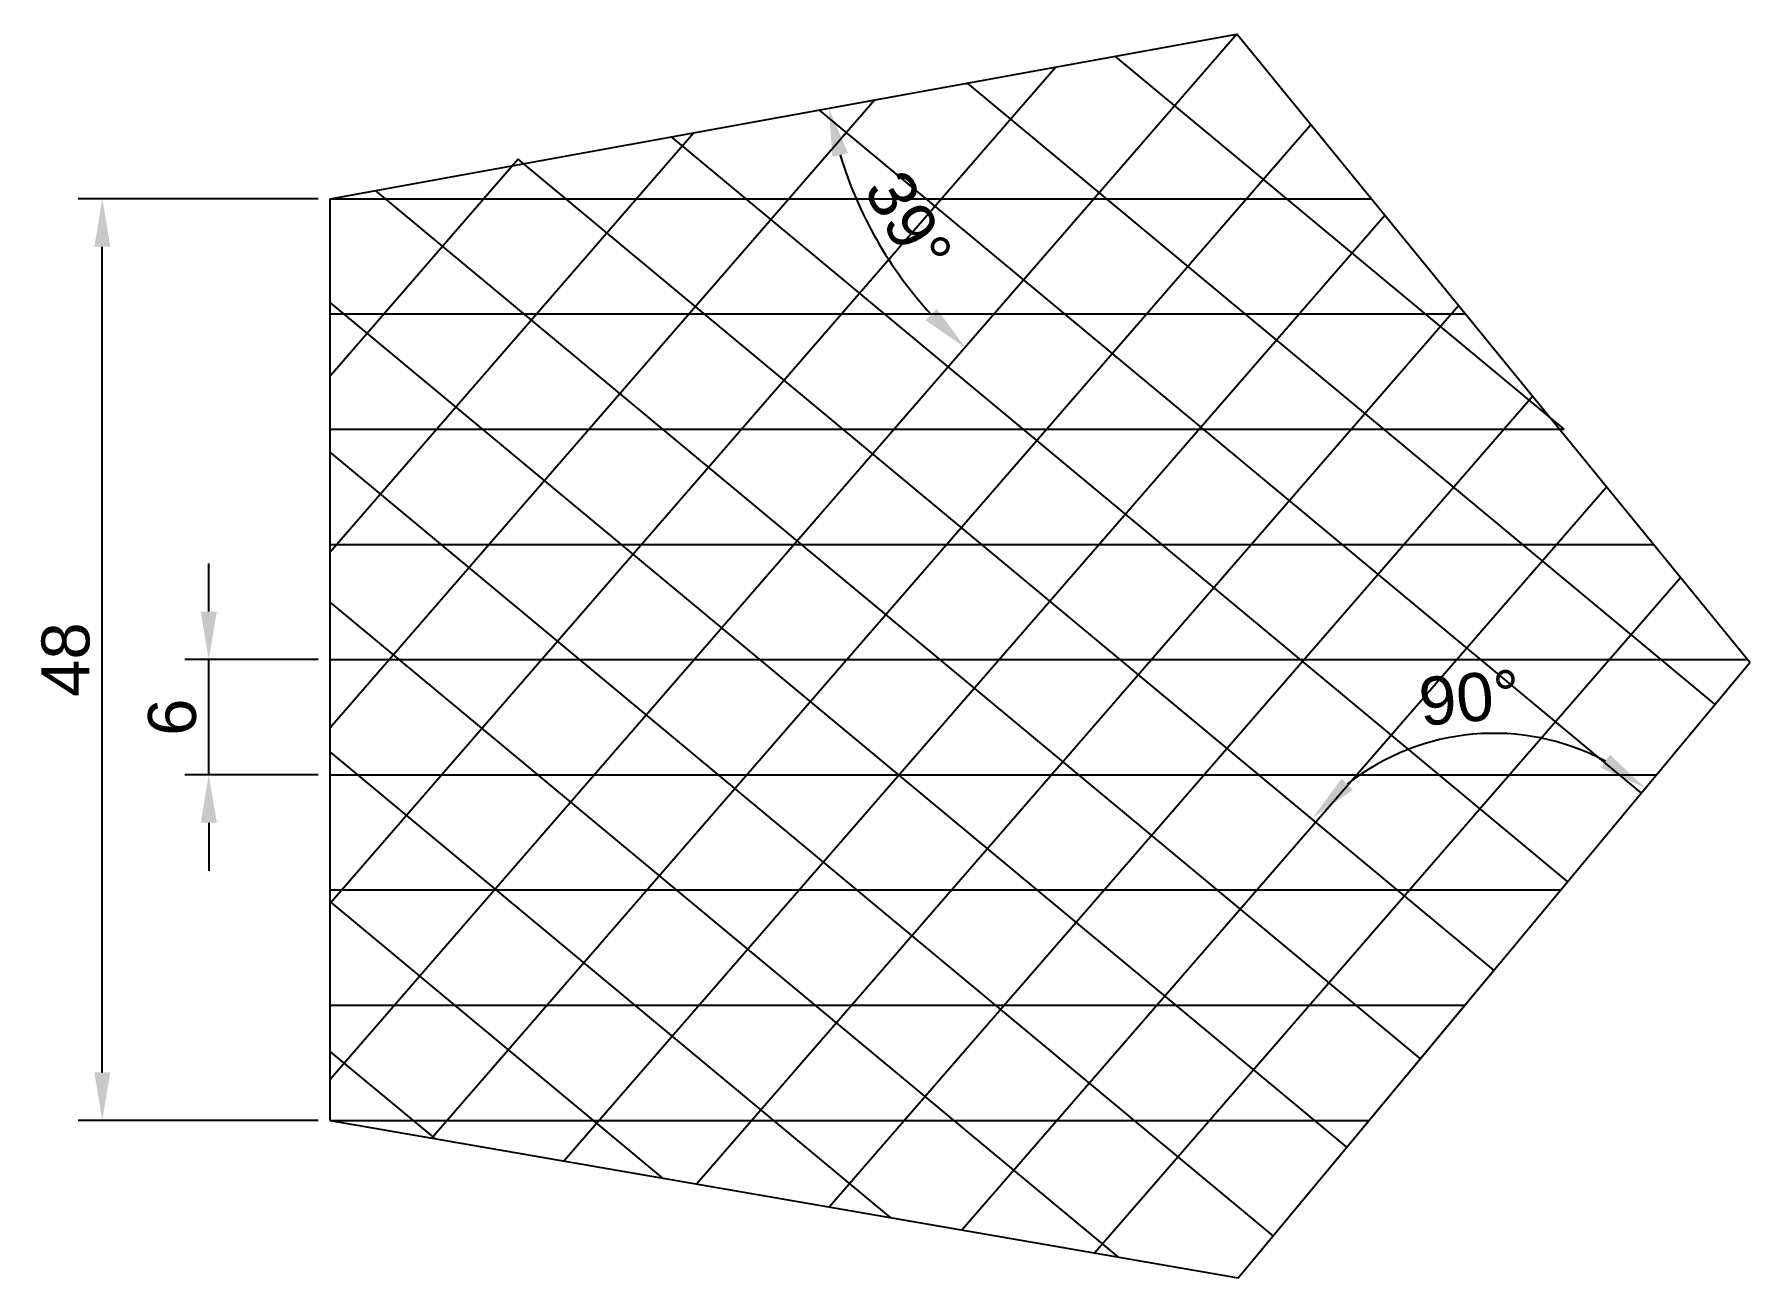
# Model space of a CAD drawing. Header units: millimetres. Extents: x 16.9 to 106.2, y 33.4 to 98.1.
import ezdxf

# ---------------------------------------------------------------- set-up
doc = ezdxf.new("R2010")
doc.units = ezdxf.units.MM
doc.layers.get('0').update_dxf_attribs({"true_color": 0xc2ced6})
doc.styles.get("Standard").update_dxf_attribs({"font": 'arial.ttf'})
doc.dimstyles.new('ISO-25', dxfattribs={"dimtxt": 2.5, "dimasz": 2.5, "dimexe": 1.25, "dimexo": 0.625, "dimtad": 1, "dimtxsty": 'Standard', "dimcen": 2.5, "dimadec": 0, "dimazin": 0, "dimtfac": 1, "dimtmove": 0, "dimatfit": 3, "dimfxl": 1, "dimarcsym": 0})

# ---------------------------------------------------------------- blocks, each defined once
blk = doc.blocks.new('*D1')
at = {"color": 0, "lineweight": -2, "transparency": 16777216}
blk.add_arc((79.51, 98.12), 21.597, 196.91359, 222.51407, dxfattribs=at)
at = {"color": 0, "transparency": 16777216}
for points in [[(58.443, 91.739), (59.253, 91.935), (58.26, 94.267)], [(63.881, 83.825), (63.301, 83.227), (65.384, 81.784)]]:
    blk.add_solid(points, dxfattribs=at)
at = {"layer": 'Defpoints', "color": 0, "transparency": 16777216}
for p in [(79.51, 98.12), (79.51, 98.12), (32.281, 89.556), (59.665, 89.6), (46.615, 60.077)]:
    blk.add_point(p, dxfattribs=at)
at = {"color": 0, "transparency": 16777216, "insert": (62.405, 88.358), "char_height": 2.5, "attachment_point": 5, "rotation": 299.71383}
blk.add_mtext('39°', dxfattribs=at)
blk = doc.blocks.new('*D2')
at = {"color": 0, "lineweight": -2, "transparency": 16777216}
blk.add_arc((92.902, 49.388), 12.328, 61.89045, 128.30362, dxfattribs=at)
at = {"color": 0, "transparency": 16777216}
for points in [[(98.943, 60.607), (98.478, 59.916), (100.785, 58.866)], [(85.551, 58.763), (84.97, 59.361), (83.466, 57.322)]]:
    blk.add_solid(points, dxfattribs=at)
at = {"layer": 'Defpoints', "color": 0, "transparency": 16777216}
for p in [(70.583, 68.154), (106.224, 65.407), (95.011, 61.534), (92.902, 49.388), (79.576, 33.365)]:
    blk.add_point(p, dxfattribs=at)
at = {"color": 0, "transparency": 16777216, "insert": (91.638, 63.561), "char_height": 2.5, "attachment_point": 5, "rotation": 5.09703}
blk.add_mtext('90°', dxfattribs=at)
blk = doc.blocks.new('*D3')
at = {"color": 0, "lineweight": -2, "transparency": 16777216}
for p, q in [((31.656, 89.556), (19.164, 89.556)), ((20.414, 44.056), (20.414, 87.056)), ((31.656, 41.556), (19.164, 41.556))]:
    blk.add_line(p, q, dxfattribs=at)
at = {"color": 0, "transparency": 16777216}
for points in [[(19.997, 87.056), (20.831, 87.056), (20.414, 89.556)], [(19.997, 44.056), (20.831, 44.056), (20.414, 41.556)]]:
    blk.add_solid(points, dxfattribs=at)
at = {"layer": 'Defpoints', "color": 0, "transparency": 16777216}
for p in [(20.414, 89.556), (32.281, 89.556), (32.281, 41.556)]:
    blk.add_point(p, dxfattribs=at)
at = {"color": 0, "transparency": 16777216, "insert": (18.513, 65.556), "char_height": 2.5, "attachment_point": 5, "rotation": 90}
blk.add_mtext('48', dxfattribs=at)
blk = doc.blocks.new('*D4')
at = {"color": 0, "lineweight": -2, "transparency": 16777216}
for p, q in [((25.96, 68.056), (25.96, 70.556)), ((31.656, 65.556), (24.71, 65.556)), ((25.96, 59.557), (25.96, 65.556)), ((31.656, 59.557), (24.71, 59.557)), ((25.96, 57.057), (25.96, 54.557))]:
    blk.add_line(p, q, dxfattribs=at)
at = {"color": 0, "transparency": 16777216}
for points in [[(25.543, 68.056), (26.377, 68.056), (25.96, 65.556)], [(25.543, 57.057), (26.377, 57.057), (25.96, 59.557)]]:
    blk.add_solid(points, dxfattribs=at)
at = {"layer": 'Defpoints', "color": 0, "transparency": 16777216}
for p in [(25.96, 65.556), (32.281, 65.556), (32.281, 59.557)]:
    blk.add_point(p, dxfattribs=at)
at = {"color": 0, "transparency": 16777216, "insert": (24.059, 62.557), "char_height": 2.5, "attachment_point": 5, "rotation": 90}
blk.add_mtext('6', dxfattribs=at)

msp = doc.modelspace()

# ---------------------------------------------------------------- linework, layer by layer
for p, q in [((32.281, 89.556), (79.51, 98.12)), ((79.51, 98.12), (32.281, 43.694)), ((96.554, 77.556), (73.184, 96.973)), ((70.083, 96.411), (32.281, 52.849)), ((65.37, 95.556), (65.501, 95.556)), ((104.405, 63.232), (65.478, 95.576)), ((60.655, 94.701), (32.281, 62.003)), ((100.571, 58.618), (57.771, 94.178)), ((51.228, 92.992), (32.281, 71.158)), ((83.362, 93.404), (37.574, 40.639)), ((96.736, 54.003), (50.064, 92.781)), ((96.736, 54.003), (50.064, 92.781)), ((42.084, 91.61), (32.281, 80.312)), ((92.902, 49.388), (42.084, 91.61)), ((92.902, 49.388), (42.084, 91.61)), ((32.281, 41.556), (32.281, 89.556)), ((32.281, 89.556), (86.504, 89.556)), ((89.068, 44.773), (34.65, 89.986)), ((87.213, 88.688), (44.48, 39.443)), ((85.233, 40.158), (32.281, 84.154)), ((32.281, 83.556), (91.403, 83.556)), ((91.065, 83.971), (51.386, 38.247)), ((94.916, 79.255), (58.292, 37.051)), ((32.281, 77.556), (96.554, 77.556)), ((81.399, 35.543), (32.281, 76.353)), ((98.767, 74.539), (65.199, 35.855)), ((32.281, 71.556), (101.203, 71.556)), ((102.619, 69.822), (72.105, 34.659)), ((73.329, 34.447), (32.281, 68.553)), ((32.281, 65.556), (106.102, 65.556)), ((32.281, 65.556), (106.102, 65.556)), ((32.281, 65.556), (106.102, 65.556)), ((61.468, 36.501), (32.281, 60.752)), ((32.281, 59.556), (101.359, 59.556)), ((32.281, 59.556), (101.359, 59.556)), ((32.281, 59.556), (101.359, 59.556)), ((32.281, 53.556), (96.369, 53.556)), ((49.607, 38.555), (32.281, 52.951)), ((79.576, 33.365), (92.902, 49.388)), ((32.281, 47.556), (91.379, 47.556)), ((37.745, 40.61), (32.281, 45.15)), ((32.281, 41.556), (79.576, 33.365)), ((32.281, 41.556), (86.389, 41.556)), ((81.383, 35.556), (81.399, 35.556))]:
    msp.add_line(p, q)
msp.add_lwpolyline([(79.576, 33.365), (106.224, 65.407), (79.51, 98.12)])

# ---------------------------------------------------------------- dimensions: what is measured, and where the dimension line sits
for base, line1, line2, picture, middle in [((59.665, 89.6), ((79.51, 98.12), (46.615, 60.077)), ((32.281, 89.556), (79.51, 98.12)), '*D1', (62.405, 88.358)), ((95.011, 61.534), ((79.576, 33.365), (106.224, 65.407)), ((92.902, 49.388), (70.583, 68.154)), '*D2', (91.638, 63.561))]:
    dim = msp.add_angular_dim_2l(base=base, line1=line1, line2=line2, dimstyle='ISO-25')
    dim.commit()
    dim.dimension.update_dxf_attribs({"geometry": picture, "text_midpoint": middle})
for base, p1, p2, picture, middle in [((20.414, 89.556), (32.281, 41.556), (32.281, 89.556), '*D3', (18.513, 65.556)), ((25.96, 65.556), (32.281, 59.557), (32.281, 65.556), '*D4', (24.059, 62.557))]:
    dim = msp.add_linear_dim(base=base, p1=p1, p2=p2, angle=90, dimstyle='ISO-25')
    dim.commit()
    dim.dimension.update_dxf_attribs({"geometry": picture, "text_midpoint": middle})

doc.saveas('drawing.dxf')
